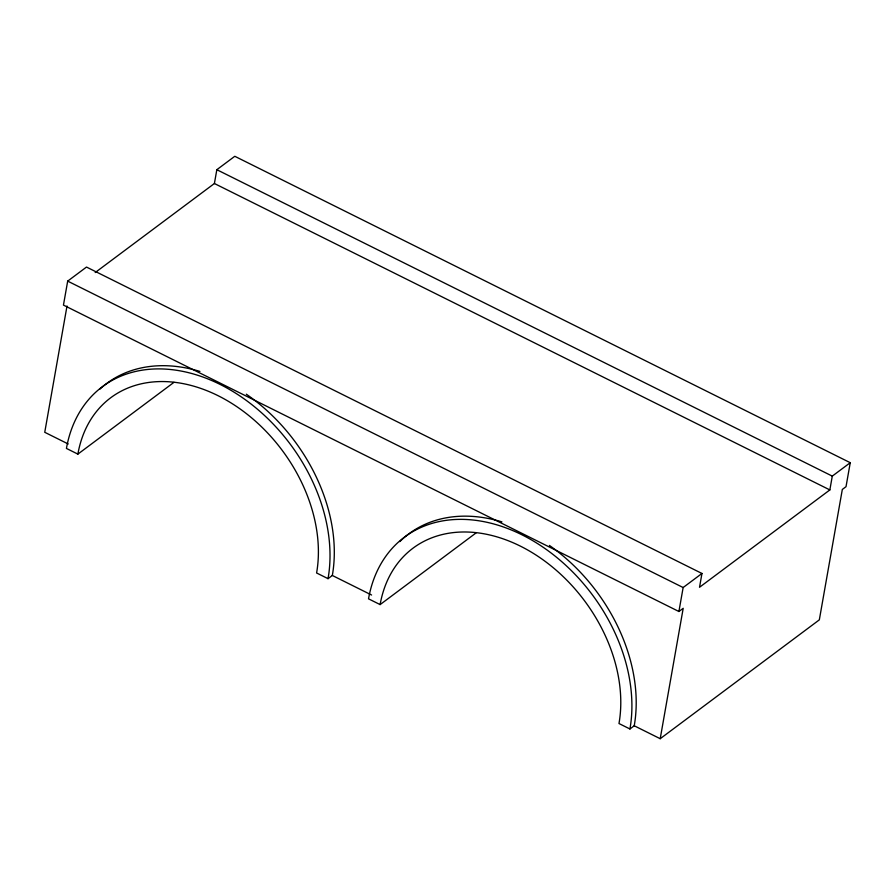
<?xml version="1.0" encoding="UTF-8"?>
<svg xmlns="http://www.w3.org/2000/svg" width="895" height="895" viewBox="0 0 895 895"><rect width="100%" height="100%" fill="white"/><g stroke="black" fill="none" stroke-linecap="round" stroke-linejoin="round"><path stroke-width="1.34" d="M95.206 272.539L214.397 183.509L216.836 169.703L234.792 156.289L850.25 462.704L832.283 476.118L829.855 489.923L699.521 587.277L701.96 573.471L86.502 267.057L67.684 281.119L63.455 305.094L678.913 611.509L683.198 608.309L660.208 738.711L634.231 725.778A158.292 115.947 53.2 0 0 549.407 545.424M67.013 306.012L44.75 432.296L68.244 443.987M678.913 611.509L683.142 587.534L701.96 573.471M850.25 462.704L846.021 486.679L842.329 489.442L819.328 619.855L660.208 738.711M371.582 595.018L332.325 575.474L328.04 578.673A158.415 116.037 53.2 0 0 220.013 384.369A158.415 116.037 53.2 0 0 66.431 448.429L77.876 454.123L173.977 382.333M634.231 725.778L629.935 728.977A158.292 115.947 53.2 0 0 521.986 534.818A158.292 115.947 53.2 0 0 368.527 598.833L380.118 604.595L476.218 532.805M216.836 169.703L832.283 476.118M214.397 183.509L829.855 489.923M67.684 281.119L683.142 587.534M328.04 578.673L316.595 572.979A144.554 105.878 53.2 0 0 218.022 395.668A144.554 105.878 53.2 0 0 77.876 454.123M629.935 728.977L618.982 723.529A144.643 105.946 53.2 0 0 520.342 546.107A144.643 105.946 53.2 0 0 380.118 604.595M99.625 389.359A158.415 116.037 53.2 0 1 199.921 371.414M246.315 394.192A158.415 116.037 53.2 0 1 332.325 575.474M399.808 541.62A158.292 115.947 53.2 0 1 501.916 521.875"/></g></svg>
